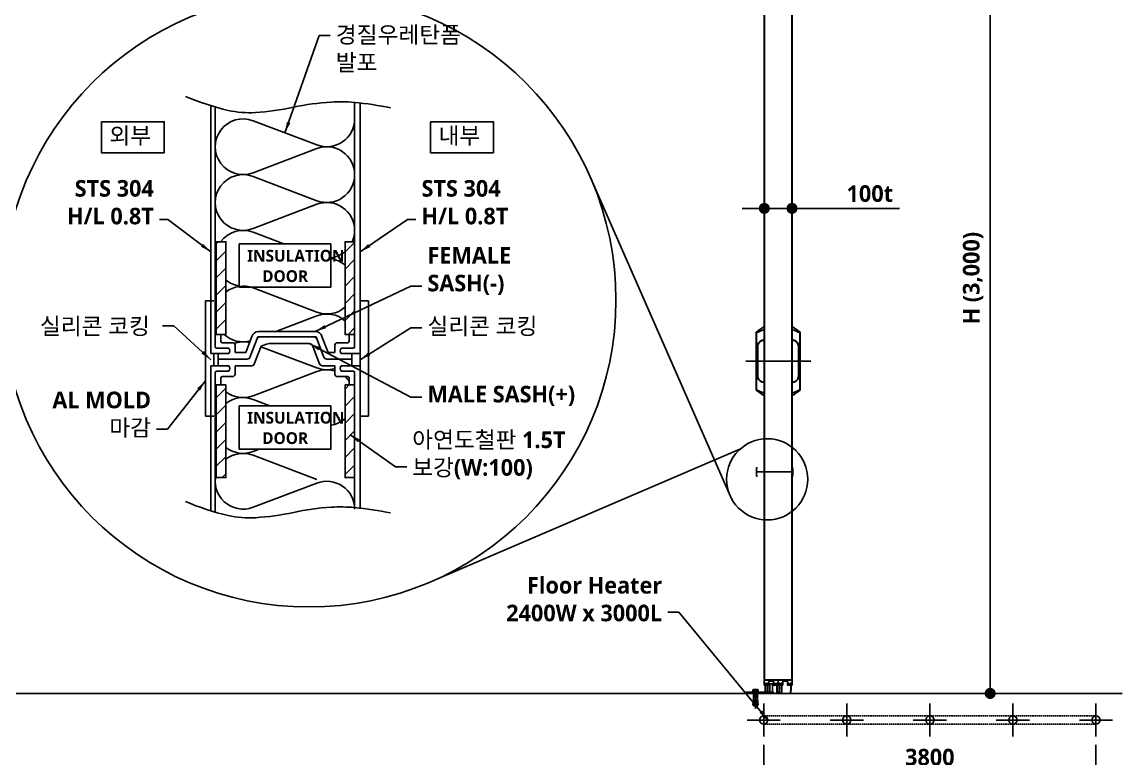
# Model space of a CAD drawing. Header units: millimetres. Extents: x 0 to 33600, y 0 to 8910.
# Drawn here: x 6516 to 10488, y 4010 to 6668 of the extents above; entities that cross this region are included whole.
import ezdxf
from ezdxf.lldxf.tags import DXFTag

# ---------------------------------------------------------------- set-up
doc = ezdxf.new("R2010")
doc.units = ezdxf.units.MM
doc.header["$LTSCALE"] = 20
doc.header["$MEASUREMENT"] = 0
doc.linetypes.add('CENTER', pattern=[2, 1.25, -0.25, 0.25, -0.25])
doc.linetypes.add('HIDDEN', pattern=[0.375, 0.25, -0.125])
doc.layers.get('0').update_dxf_attribs({"linetype": 'CONTINUOUS'})
doc.layers.get('Defpoints').update_dxf_attribs({"color": 181, "linetype": 'CONTINUOUS'})
for name, color, linetype in [('DIM', 141, 'CONTINUOUS'), ('DOOR', 7, 'CONTINUOUS'), ('DOOR-2', 1, 'CONTINUOUS'), ('DOOR-3', 8, 'CONTINUOUS'), ('TEXT', 7, 'CONTINUOUS'), ('방열문', 7, 'CONTINUOUS')]:
    doc.layers.add(name, color=color, linetype=linetype)
doc.styles.add('SH_대대리576', font='')
doc.styles.get("Standard").update_dxf_attribs({"font": 'NanumGothicBold.ttf'})
doc.styles.get('SH_대대리576').set_extended_font_data('NanumGothic', bold=True)
tags = doc.linetypes.add('一点鎖線', pattern=[28.575, 19.05, -3.175, 3.175, -3.175]).pattern_tags.tags
tags[10:11] = [DXFTag(74, 4), DXFTag(75, 0), DXFTag(340, '0'), DXFTag(46, 1.0), DXFTag(50, 0.0), DXFTag(44, 0.0), DXFTag(45, 0.0)]
tags[8:9] = [DXFTag(74, 4), DXFTag(75, 0), DXFTag(340, '0'), DXFTag(46, 1.0), DXFTag(50, 0.0), DXFTag(44, 0.0), DXFTag(45, 0.0)]
tags[6:7] = [DXFTag(74, 4), DXFTag(75, 0), DXFTag(340, '0'), DXFTag(46, 1.0), DXFTag(50, 0.0), DXFTag(44, 0.0), DXFTag(45, 0.0)]
tags[4:5] = [DXFTag(74, 4), DXFTag(75, 0), DXFTag(340, '0'), DXFTag(46, 1.0), DXFTag(50, 0.0), DXFTag(44, 0.0), DXFTag(45, 0.0)]
tags = doc.linetypes.add('破線', pattern=[38.1, 25.4, -12.7]).pattern_tags.tags
tags[6:7] = [DXFTag(74, 4), DXFTag(75, 0), DXFTag(340, '0'), DXFTag(46, 1.0), DXFTag(50, 0.0), DXFTag(44, 0.0), DXFTag(45, 0.0)]
tags[4:5] = [DXFTag(74, 4), DXFTag(75, 0), DXFTag(340, '0'), DXFTag(46, 1.0), DXFTag(50, 0.0), DXFTag(44, 0.0), DXFTag(45, 0.0)]
doc.dimstyles.new('yongsung', dxfattribs={"dimscale": 20, "dimtxt": 3, "dimasz": 2, "dimexe": 1.5, "dimexo": 1.5, "dimgap": 1, "dimtad": 1, "dimdec": 0, "dimdsep": 46, "dimlunit": 6, "dimtxsty": 'Standard', "dimblk": 'DOT', "dimcen": 0, "dimdle": 2, "dimclrd": 256, "dimclre": 256, "dimclrt": 256, "dimadec": 0, "dimazin": 0, "dimtfac": 480, "dimtdec": 0, "dimtix": 1, "dimtmove": 2, "dimatfit": 3, "dimfxl": 1, "dimtolj": 1, "dimtzin": 0, "dimarcsym": 0})

# ---------------------------------------------------------------- blocks, each defined once
blk = doc.blocks.new('_Dot')
at = {"color": 0, "linetype": 'ByBlock', "lineweight": -2}
blk.add_line((-0.5, 0), (-1, 0), dxfattribs=at)
at = {"color": 0, "linetype": 'ByBlock', "const_width": 0.5}
blk.add_lwpolyline([(-0.25, 0, 1), (0.25, 0, 1)], format="xyb", close=True, dxfattribs=at)
blk = doc.blocks.new('*D126')
at = {"layer": 'Defpoints', "color": 0}
for p in [(9377.5, 7243), (10012.2, 7243), (9961.6, 4243)]:
    blk.add_point(p, dxfattribs=at)
at = {"layer": 'DIM', "lineweight": -2}
for p, q in [((9407.5, 7243), (10042.2, 7243)), ((10012.2, 4283), (10012.2, 7203)), ((9991.6, 4243), (10042.2, 4243))]:
    blk.add_line(p, q, dxfattribs=at)
at = {"layer": 'DIM', "linetype": 'ByBlock', "lineweight": -2, "xscale": 40, "yscale": 40, "zscale": 40}
for p, rotation in [((10012.2, 7243), 90), ((10012.2, 4243), 270)]:
    blk.add_blockref('_Dot', p, dxfattribs=dict(at, rotation=rotation))
at = {"layer": 'DIM', "insert": (9950.4, 5743), "char_height": 60, "attachment_point": 5, "rotation": 90}
blk.add_mtext('\\A1;H (3,000)', dxfattribs=at)
blk = doc.blocks.new('A$C36386FCA')
at = {"color": 0}
for centre, start in [((-102.8, 16.9), 351.3862), ((-101.7, 16.9), 351.3395)]:
    blk.add_arc(centre, 106.1, start, 0, dxfattribs=at)
blk.add_arc((2.7, 1.1), 0.538, 193.2102, 337.1877)
at = {"layer": '방열문', "color": 1, "linetype": 'CENTER'}
for p, q in [((7.7, 35.5), (0, 35.5)), ((3.9, 39.4), (3.9, 16.9))]:
    blk.add_line(p, q, dxfattribs=at)
at = {"layer": '방열문', "color": 0}
for p, q in [((3.4, 33.8), (3.4, 16.9)), ((4.4, 33.8), (4.4, 16.9))]:
    blk.add_line(p, q, dxfattribs=at)
blk.add_arc((3.9, 35.5), 1.81, 286.6015, 253.3985, dxfattribs=at)
at = {"layer": '방열문', "color": 1, "linetype": 'CENTER'}
blk.add_arc((-102.3, 16.9), 106.1, 350.8303, 0, dxfattribs=at)
blk = doc.blocks.new('A$C755A1BEC')
for p, q in [((0, 17.8), (0, 0.2)), ((49.8, 18), (0.2, 18)), ((3.2, 2.5), (3.2, 0.2)), ((4.7, 2.5), (4.7, 0.2)), ((11.7, 2.5), (11.7, 0.2)), ((13.2, 2.5), (13.2, 0.2)), ((16.5, 14.5), (33.5, 14.5)), ((16.5, 14.5), (16.5, 0.2)), ((33.5, 14.5), (33.5, 0.2)), ((36.7, 2.5), (36.7, 0.2)), ((38.2, 2.5), (38.2, 0.2)), ((45.2, 2.5), (45.2, 0.2)), ((46.7, 2.5), (46.7, 0.2)), ((50, 17.8), (50, 0.2)), ((0.2, 0), (3, 0)), ((4.9, 0), (11.5, 0)), ((13.4, 0), (16.3, 0)), ((36.5, 0), (33.7, 0)), ((45, 0), (38.4, 0)), ((49.8, 0), (46.9, 0))]:
    blk.add_line(p, q)
for centre, radius, start, end in [((0.2, 17.8), 0.2, 90, 180), ((0.2, 0.2), 0.2, 180, 270), ((4, 4.9), 2.5, 287.4576, 252.5424), ((3, 0.2), 0.2, 270, 0), ((4.9, 0.2), 0.2, 180, 270), ((12.5, 4.9), 2.5, 287.4576, 252.5424), ((11.5, 0.2), 0.2, 270, 0), ((13.4, 0.2), 0.2, 180, 270), ((16.3, 0.2), 0.2, 270, 0), ((33.7, 0.2), 0.2, 180, 270), ((37.5, 4.9), 2.5, 287.4576, 252.5424), ((36.5, 0.2), 0.2, 270, 0), ((38.4, 0.2), 0.2, 180, 270), ((46, 4.9), 2.5, 287.4576, 252.5424), ((45, 0.2), 0.2, 270, 0), ((46.9, 0.2), 0.2, 180, 270), ((49.8, 17.8), 0.2, 0, 90), ((49.8, 0.2), 0.2, 270, 0)]:
    blk.add_arc(centre, radius, start, end)
blk = doc.blocks.new('*D128')
at = {"layer": 'Defpoints', "color": 0}
for p in [(9296.5, 5994.9), (9196.5, 5908.7), (9296.5, 5908.7)]:
    blk.add_point(p, dxfattribs=at)
at = {"layer": 'DIM', "lineweight": -2}
for p, q in [((9196.5, 5938.7), (9196.5, 6024.9)), ((9296.5, 5938.7), (9296.5, 6024.9)), ((9156.5, 5994.9), (9116.5, 5994.9)), ((9196.5, 5994.9), (9296.5, 5994.9)), ((9296.5, 5994.9), (9684.9, 5994.9))]:
    blk.add_line(p, q, dxfattribs=at)
at = {"layer": 'DIM', "linetype": 'ByBlock', "lineweight": -2, "xscale": 40, "yscale": 40, "zscale": 40}
blk.add_blockref('_Dot', (9196.5, 5994.9), dxfattribs=at)
at = {"layer": 'DIM', "linetype": 'ByBlock', "lineweight": -2, "xscale": 40, "yscale": 40, "zscale": 40, "rotation": 180}
blk.add_blockref('_Dot', (9296.5, 5994.9), dxfattribs=at)
at = {"layer": 'DIM', "insert": (9577.5, 6048.1), "char_height": 60, "attachment_point": 5}
blk.add_mtext('\\A1;100t', dxfattribs=at)
blk = doc.blocks.new('INSU_H')
at = {"color": 4}
for p, q in [((0.013, 0.729), (0.187, 0.271)), ((0.387, 0.729), (0.213, 0.271))]:
    blk.add_line(p, q, dxfattribs=at)
for centre, start, end in [((0.2, 0.8), 339.20343, 200.79657), ((0, 0.2), 270, 20.79657), ((0.4, 0.2), 159.20343, 270)]:
    blk.add_arc(centre, 0.2, start, end, dxfattribs=at)
blk = doc.blocks.new('*D141')
at = {"layer": 'Defpoints', "color": 0}
for p in [(9194.3, 4086.8), (10394.3, 4086.8), (9194.3, 3959.4)]:
    blk.add_point(p, dxfattribs=at)
at = {"layer": 'DIM', "lineweight": -2}
for p, q in [((9194.3, 4056.8), (9194.3, 3929.4)), ((10394.3, 4056.8), (10394.3, 3929.4)), ((10354.3, 3959.4), (9234.3, 3959.4))]:
    blk.add_line(p, q, dxfattribs=at)
at = {"layer": 'DIM', "linetype": 'ByBlock', "lineweight": -2, "xscale": 40, "yscale": 40, "zscale": 40, "rotation": 180}
blk.add_blockref('_Dot', (9194.3, 3959.4), dxfattribs=at)
at = {"layer": 'DIM', "linetype": 'ByBlock', "lineweight": -2, "xscale": 40, "yscale": 40, "zscale": 40}
blk.add_blockref('_Dot', (10394.3, 3959.4), dxfattribs=at)
at = {"layer": 'DIM', "insert": (9794.3, 4012.5), "char_height": 60, "attachment_point": 5}
blk.add_mtext('\\A1;3800', dxfattribs=at)

msp = doc.modelspace()

# ---------------------------------------------------------------- hatches: boundary and pattern name
h = msp.add_hatch()
h.set_pattern_fill('ANSI31', color=256, scale=350, style=0)
h.set_pattern_definition([(45, (2533.04, 4029.386), (-30.93592, 30.93592), [])])
h.paths.add_polyline_path([(7217.4, 5539.9), (7252.2, 5539.9), (7252.2, 5874.4), (7217.4, 5874.4)])
h.paths.add_polyline_path([(7217.4, 5022.7), (7252.2, 5022.7), (7252.2, 5357.2), (7217.4, 5357.2)])
h.paths.add_polyline_path([(7717, 5357.2), (7682.2, 5357.2), (7682.2, 5022.7), (7717, 5022.7)])
h.paths.add_polyline_path([(7682.2, 5539.9), (7717, 5539.9), (7717, 5874.4), (7682.2, 5874.4)])

# ---------------------------------------------------------------- linework, layer by layer
at = {"color": 7}
for p, q in [((7197.7, 6365.9), (7197.7, 5470.4)), ((7213.6, 6361.2), (7213.6, 5495.3)), ((9079.8, 4943.4), (8562.5, 6120.1)), ((7178, 5661.3), (7208.3, 5661.3)), ((7766.9, 5661.3), (7736.7, 5661.3)), ((7197.7, 5426.7), (7197.7, 4902.5)), ((7213.6, 5401.8), (7213.6, 4897.8)), ((7178, 5244.5), (7208.3, 5244.5)), ((7766.9, 5244.5), (7736.7, 5244.5)), ((9108.5, 5124.8), (8014.1, 4656))]:
    msp.add_line(p, q, dxfattribs=at)
for p, q in [((7717, 6375), (7717, 5495.3)), ((7736.7, 6375.6), (7736.7, 5470.4)), ((7233.3, 5539.9), (7213.6, 5539.9)), ((7213.6, 5539.9), (7213.6, 5495.3)), ((7233.3, 5539.9), (7233.3, 5515)), ((7323.5, 5474.8), (7345.9, 5531.8)), ((7340, 5459.6), (7367.3, 5531)), ((7577.7, 5531), (7367.3, 5531)), ((7574.9, 5550.6), (7370.1, 5550.6)), ((7604.9, 5459.6), (7577.7, 5531)), ((7621.4, 5474.8), (7599, 5531.8)), ((7697.3, 5539.9), (7717, 5539.9)), ((7697.3, 5539.9), (7697.3, 5515)), ((7717, 5539.9), (7717, 5495.3)), ((7262.1, 5490.1), (7218.9, 5490.1)), ((7280, 5509.7), (7238.5, 5509.7)), ((7285.3, 5497.9), (7285.3, 5474.8)), ((7355.8, 5435.6), (7379.2, 5497)), ((7553, 5506.9), (7418.5, 5506.9)), ((7589.2, 5435.6), (7565.7, 5497)), ((7645.3, 5497.9), (7645.3, 5474.8)), ((7650.6, 5509.7), (7692.1, 5509.7)), ((7668.5, 5490.1), (7711.8, 5490.1)), ((7262.1, 5470.4), (7197.7, 5470.4)), ((7208.3, 5426.7), (7208.3, 5470.4)), ((7224.1, 5470.4), (7224.1, 5450.7)), ((7224.1, 5450.7), (7224.1, 5426.7)), ((7328.6, 5450.7), (7224.1, 5450.7)), ((7328.6, 5450.7), (7224.1, 5450.7)), ((7323.5, 5474.8), (7285.3, 5474.8)), ((7616.3, 5450.7), (7706.5, 5450.7)), ((7706.5, 5450.7), (7616.3, 5450.7)), ((7616.3, 5450.7), (7626.7, 5450.7)), ((7621.4, 5474.8), (7645.3, 5474.8)), ((7621.4, 5474.8), (7626.7, 5474.8)), ((7668.5, 5470.4), (7736.7, 5470.4)), ((7706.5, 5470.4), (7706.5, 5450.7)), ((7706.5, 5450.7), (7706.5, 5426.7)), ((7736.7, 5426.7), (7736.7, 5470.4)), ((7262.1, 5426.7), (7197.7, 5426.7)), ((7262.1, 5407), (7218.9, 5407)), ((7262.1, 5426.7), (7224.1, 5426.7)), ((7344.3, 5426.7), (7285.3, 5426.7)), ((7285.3, 5399.1), (7285.3, 5426.7)), ((7645.3, 5426.7), (7600.6, 5426.7)), ((7645.3, 5399.1), (7645.3, 5426.7)), ((7668.5, 5426.7), (7706.5, 5426.7)), ((7668.5, 5426.7), (7736.7, 5426.7)), ((7668.5, 5407), (7711.8, 5407)), ((7736.7, 5426.7), (7736.7, 4912.1)), ((7213.6, 5357.2), (7213.6, 5401.8)), ((7233.3, 5357.2), (7233.3, 5382.1)), ((7280, 5387.3), (7238.5, 5387.3)), ((7650.6, 5387.3), (7692.1, 5387.3)), ((7697.3, 5357.2), (7697.3, 5382.1)), ((7717, 5401.8), (7717, 4914.2)), ((7717, 5357.2), (7717, 5401.8)), ((7233.3, 5357.2), (7213.6, 5357.2)), ((7697.3, 5357.2), (7717, 5357.2))]:
    msp.add_line(p, q)
at = {"color": 4}
for p, q in [((7350, 5908.9), (7461, 5866.8)), ((7350, 5707.6), (7580.6, 5620)), ((7432.4, 5550.6), (7580.6, 5606.9)), ((7378.6, 5495.4), (7580.6, 5418.7)), ((7350, 5318), (7580.6, 5405.6)), ((7350, 5304.9), (7411.2, 5281.6)), ((7350, 5116.6), (7372.3, 5125.1)), ((7350, 5103.5), (7580.6, 5016)), ((7350, 4915.3), (7580.6, 5002.8))]:
    msp.add_line(p, q, dxfattribs=at)
at = {"linetype": 'Continuous'}
for p, q in [((7178, 5661.3), (7178, 5244.5)), ((7766.9, 5661.3), (7766.9, 5244.5))]:
    msp.add_line(p, q, dxfattribs=at)
for points in [[(7105.6, 6399.7, 0.044222), (7260.5, 6349.1, 0.073556), (7358.5, 6341.2, 0.035853), (7496, 6360.3, -0.036269), (7632, 6379, -0.040118), (7716.4, 6377.7, -0.025592), (7847, 6358.4)], [(7105.6, 4936.2, 0.044222), (7260.5, 4885.6, 0.073556), (7358.5, 4877.7, 0.035853), (7496, 4896.8, -0.036269), (7632, 4915.6, -0.040118), (7716.4, 4914.2, -0.025592), (7847, 4894.9)]]:
    msp.add_lwpolyline(points, format="xyb")
for points in [[(6802.4, 6308.2), (7029.3, 6308.2), (7029.3, 6195.8), (6802.4, 6195.8)], [(7991.2, 6308.2), (8218.1, 6308.2), (8218.1, 6195.8), (7991.2, 6195.8)], [(7217.4, 5539.9), (7252.2, 5539.9), (7252.2, 5874.4), (7217.4, 5874.4)], [(7300.5, 5866.8), (7631, 5866.8), (7631, 5710.2), (7300.5, 5710.2)], [(7717, 5539.9), (7682.2, 5539.9), (7682.2, 5874.4), (7717, 5874.4)], [(7217.4, 5022.7), (7252.2, 5022.7), (7252.2, 5357.2), (7217.4, 5357.2)], [(7717, 5022.7), (7682.2, 5022.7), (7682.2, 5357.2), (7717, 5357.2)], [(7300.5, 5281.6), (7631, 5281.6), (7631, 5125.1), (7300.5, 5125.1)]]:
    msp.add_lwpolyline(points, close=True)
at = {"color": 7}
for centre, radius in [((7552.3, 5663.8), 1108.5), ((9207, 5016.3), 146.6)]:
    msp.add_circle(centre, radius, dxfattribs=at)
at = {"color": 4}
for centre, start, end in [((7314.3, 5814.8), 69.2034, 143.7346), ((7616.3, 5915.5), 335.891, 0), ((7314.3, 5814.8), 164.2623, 195.7377), ((7616.3, 5915.5), 278.4037, 310.8532), ((7616.3, 5714.1), 49.1468, 81.5963), ((7314.3, 5814.8), 231.9291, 262.115), ((7314.3, 5613.5), 69.2034, 128.0709), ((7314.3, 5613.5), 164.2623, 195.7377), ((7616.3, 5714.1), 249.2034, 310.8532), ((7616.3, 5512.8), 49.1468, 110.7966), ((7314.3, 5613.5), 226.9709, 284.6368), ((7314.3, 5412.1), 76.7323, 108.5948), ((7616.3, 5512.8), 249.2034, 286.7486), ((7616.3, 5311.4), 73.2514, 110.7966), ((7616.3, 5311.4), 36.4212, 48.9327), ((7314.3, 5412.1), 231.9291, 290.7966), ((7314.3, 5210.8), 69.2034, 128.0709), ((7314.3, 5210.8), 164.2623, 195.7377), ((7616.3, 5311.4), 278.4037, 310.8532), ((7314.3, 5210.8), 231.9291, 290.7966), ((7314.3, 5009.4), 69.2034, 128.0709), ((7314.3, 5009.4), 164.2623, 290.7966), ((7616.3, 4908.7), 0, 110.7966)]:
    msp.add_arc(centre, 100.7, start, end, dxfattribs=at)
for centre, radius, start, end in [((7370.1, 5525.7), 24.9, 90, 165.8479), ((7376.2, 5517.9), 13.1, 90, 165.8479), ((7568.7, 5517.9), 13.1, 14.1521, 90), ((7574.9, 5525.7), 24.9, 14.1521, 90), ((7218.9, 5495.3), 5.24, 180, 270), ((7238.5, 5515), 5.24, 180, 270), ((7251.8, 5480.2), 14.3, 316.3972, 43.6028), ((7271, 5498.6), 14.3, 357.1975, 50.7274), ((7416.7, 5431.3), 75.6, 88.5871, 119.6894), ((7553, 5493.8), 13.1, 14.1521, 90), ((7659.6, 5498.6), 14.3, 129.2726, 182.8025), ((7678.8, 5480.2), 14.3, 136.3972, 223.6028), ((7692.1, 5515), 5.24, 270, 0), ((7711.8, 5495.3), 5.24, 270, 0), ((7328.6, 5462.5), 11.8, 270, 345.8479), ((7616.3, 5462.5), 11.8, 194.1521, 270), ((7218.9, 5401.8), 5.24, 90, 180), ((7251.8, 5416.8), 14.3, 316.3972, 43.6028), ((7344.3, 5438.5), 11.8, 270, 345.8479), ((7600.6, 5438.5), 11.8, 194.1521, 270), ((7678.8, 5416.8), 14.3, 136.3972, 223.6028), ((7711.8, 5401.8), 5.24, 0, 90), ((7238.5, 5382.1), 5.24, 90, 180), ((7271, 5398.4), 14.3, 309.2726, 2.8025), ((7659.6, 5398.4), 14.3, 177.1975, 230.7274), ((7692.1, 5382.1), 5.24, 0, 90)]:
    msp.add_arc(centre, radius, start, end)
at = {"layer": 'DIM', "linetype": 'ByBlock', "lineweight": -2}
for p, q in [((10012.2, 4243), (10012.2, 7243)), ((9991.6, 4243), (10042.2, 4243))]:
    msp.add_line(p, q, dxfattribs=at)
at = {"layer": 'DOOR', "color": 1}
for p, q in [((9168.5, 5058), (9168.5, 5028)), ((9299.5, 5058), (9299.5, 5028))]:
    msp.add_line(p, q, dxfattribs=at)
at = {"layer": 'DOOR-2', "linetype": '一点鎖線', "ltscale": 3}
msp.add_line((9130.1, 5443), (9365.1, 5443), dxfattribs=at)
at = {"layer": 'DOOR-2'}
for p, q in [((9168.5, 5058), (9171.5, 5058)), ((9299.5, 5058), (9296.5, 5058)), ((9168.5, 5028), (9171.5, 5028)), ((9171.5, 5043), (9296.5, 5043)), ((9299.5, 5028), (9296.5, 5028)), ((9157, 4257), (9154.5, 4256)), ((9154.5, 4256), (9154.5, 4250)), ((9172, 4257), (9157, 4257)), ((9159.5, 4250), (9159.5, 4256)), ((9169.5, 4250), (9169.5, 4256)), ((9172, 4257), (9174.5, 4256)), ((9174.5, 4250), (9174.5, 4256)), ((9154.5, 4250), (9174.5, 4250)), ((9194.3, 4206.8), (9194.3, 4086.8)), ((9494.3, 4206.8), (9494.3, 4086.8)), ((9794.3, 4206.8), (9794.3, 4086.8)), ((10094.3, 4206.8), (10094.3, 4086.8)), ((10394.3, 4206.8), (10394.3, 4086.8)), ((9134.3, 4146.8), (9254.3, 4146.8)), ((9434.3, 4146.8), (9554.3, 4146.8)), ((9734.3, 4146.8), (9854.3, 4146.8)), ((10034.3, 4146.8), (10154.3, 4146.8)), ((10334.3, 4146.8), (10454.3, 4146.8))]:
    msp.add_line(p, q, dxfattribs=at)
at = {"layer": 'DOOR-2', "linetype": '一点鎖線', "ltscale": 2}
msp.add_line((9164.5, 4187), (9164.5, 4259.3), dxfattribs=at)
at = {"layer": 'DOOR-2', "ltscale": 0.5}
for p, q in [((9216.5, 4278), (9216.5, 4247)), ((9226.5, 4278), (9216.5, 4278)), ((9226.5, 4247), (9226.5, 4278)), ((9129.5, 4247), (9229.5, 4247)), ((9129.5, 4243), (9129.5, 4247)), ((9229.5, 4243), (9129.5, 4243)), ((9229.5, 4247), (9229.5, 4243))]:
    msp.add_line(p, q, dxfattribs=at)
at = {"layer": 'DOOR-2', "linetype": '一点鎖線'}
msp.add_line((758.7, 4243), (10488.3, 4243), dxfattribs=at)
at = {"layer": 'DOOR-2', "linetype": '破線'}
for p, q in [((9154.5, 4202.2), (9157.5, 4222.2)), ((9157.5, 4242.2), (9171.5, 4242.2)), ((9157.5, 4222.2), (9157.5, 4242.2)), ((9159.5, 4222.2), (9157.5, 4202.2)), ((9159.5, 4202.2), (9159.5, 4222.2)), ((9171.5, 4202.2), (9169.5, 4222.2)), ((9169.5, 4222.2), (9169.5, 4202.2)), ((9171.5, 4242.2), (9171.5, 4222.2)), ((9171.5, 4222.2), (9174.5, 4202.2)), ((9157.5, 4202.2), (9154.5, 4202.2)), ((9157.5, 4202.2), (9155.9, 4198)), ((9155.9, 4198), (9173, 4198)), ((9169.5, 4202.2), (9159.5, 4202.2)), ((9173, 4198), (9171.5, 4202.2)), ((9174.5, 4202.2), (9171.5, 4202.2))]:
    msp.add_line(p, q, dxfattribs=at)
at = {"layer": 'DOOR-2', "ltscale": 0.5}
msp.add_lwpolyline([(9184.5, 4247), (9184.5, 4243), (9144.5, 4243), (9144.5, 4247)], close=True, dxfattribs=at)
at = {"layer": 'DOOR-2'}
msp.add_lwpolyline([(9154.5, 4250), (9174.5, 4250), (9174.5, 4247), (9154.5, 4247)], close=True, dxfattribs=at)
at = {"layer": 'DOOR-2', "linetype": '破線'}
msp.add_lwpolyline([(9159.5, 4243), (9169.5, 4243), (9169.5, 4230), (9159.5, 4230)], close=True, dxfattribs=at)
at = {"layer": 'DOOR-2'}
for centre, radius, start, end in [((9157.1, 4253.6), 3.39, 44.8263, 91.5708), ((9164.5, 4244), 13, 67.3801, 112.6199), ((9171.9, 4253.6), 3.39, 88.4292, 135.1737)]:
    msp.add_arc(centre, radius, start, end, dxfattribs=at)
at = {"layer": 'DOOR-3'}
for p, q in [((9167.9, 5544.9), (9196.5, 5558)), ((9167.9, 5339.8), (9167.9, 5544.9)), ((9325, 5544.9), (9296.5, 5558)), ((9325, 5339.8), (9325, 5544.9)), ((9172.5, 5501.3), (9172.5, 5389.6)), ((9320.5, 5501.3), (9320.5, 5389.6)), ((9172.5, 5384.6), (9172.5, 5389.6)), ((9195.9, 5318.4), (9195.9, 5366.5)), ((9297.1, 5318.4), (9297.1, 5366.5)), ((9320.5, 5384.6), (9320.5, 5389.6)), ((9196.5, 5327.9), (9167.9, 5339.8)), ((9296.5, 5327.9), (9325, 5339.8))]:
    msp.add_line(p, q, dxfattribs=at)
msp.add_lwpolyline([(9198.5, 7302), (9294.5, 7302, -0.414214), (9295.5, 7301), (9295.5, 4293, -0.414214), (9294.5, 4292), (9198.5, 4292, -0.414214), (9197.5, 4293), (9197.5, 7301, -0.414214)], format="xyb", close=True, dxfattribs=at)
for centre, start, end in [((9194.6, 5497), 85.1812, 168.9157), ((9298.4, 5497), 11.0843, 94.8188), ((9194.6, 5388.9), 191.0843, 274.8188), ((9298.4, 5388.9), 265.1812, 348.9157)]:
    msp.add_arc(centre, 22.5, start, end, dxfattribs=at)
at = {"layer": '방열문'}
for p, q in [((9196.5, 5568), (9166.5, 5548)), ((9195.9, 5567.5), (9195.9, 5519.5)), ((9196.5, 5568), (9196.5, 5518.2)), ((9296.5, 5568), (9296.5, 5518.2)), ((9296.5, 5568), (9326.5, 5548)), ((9297.1, 5567.5), (9297.1, 5519.5)), ((9166.5, 5548), (9166.5, 5338)), ((9326.5, 5548), (9326.5, 5338)), ((9173.6, 5384.7), (9173.6, 5501.1)), ((9319.4, 5384.7), (9319.4, 5501.1)), ((9196.5, 5318), (9196.5, 5367.7)), ((9296.5, 5318), (9296.5, 5367.7)), ((9166.5, 5338), (9196.5, 5318)), ((9326.5, 5338), (9296.5, 5318))]:
    msp.add_line(p, q, dxfattribs=at)
at = {"layer": '방열문', "linetype": 'HIDDEN'}
for p, q in [((10394.3, 4161.8), (9194.3, 4161.8)), ((10394.3, 4131.8), (9194.3, 4131.8))]:
    msp.add_line(p, q, dxfattribs=at)
at = {"layer": '방열문'}
msp.add_lwpolyline([(9198.5, 7303), (9294.5, 7303, -0.414214), (9296.5, 7301), (9296.5, 4293, -0.414214), (9294.5, 4291), (9198.5, 4291, -0.414214), (9196.5, 4293), (9196.5, 7301, -0.414214)], format="xyb", close=True, dxfattribs=at)
for centre in [(9194.3, 4146.8), (9494.3, 4146.8), (9794.3, 4146.8), (10094.3, 4146.8), (10394.3, 4146.8)]:
    msp.add_circle(centre, 15, dxfattribs=at)
for centre, start, end in [((9194.6, 5496.8), 85.0604, 168.2149), ((9298.3, 5496.8), 11.7851, 94.9396), ((9194.6, 5389.1), 191.7851, 274.9396), ((9298.3, 5389.1), 265.0604, 348.2149)]:
    msp.add_arc(centre, 21.5, start, end, dxfattribs=at)

# ---------------------------------------------------------------- block references
at = {"xscale": 503.3856099999509, "yscale": 503.3856099999509, "zscale": 503.3856099999509, "rotation": 90}
for p in [(7717, 6116.9), (7717, 5915.5)]:
    msp.add_blockref('INSU_H', p, dxfattribs=at)
at = {"color": 1}
for p in [(9196.5, 4273), (9246.5, 4273)]:
    msp.add_blockref('A$C755A1BEC', p, dxfattribs=at)
for p in [(9196.6, 4242.4), (9205.1, 4242.4), (9238.6, 4242.4), (9246.6, 4242.4), (9255.1, 4242.4), (9288.6, 4242.4)]:
    msp.add_blockref('A$C36386FCA', p)
at = {"layer": 'DIM', "linetype": 'ByBlock', "lineweight": -2, "xscale": 40, "yscale": 40, "zscale": 40, "rotation": 270}
msp.add_blockref('_Dot', (10012.2, 4243), dxfattribs=at)

# ---------------------------------------------------------------- texts
at = {"style": 'SH_대대리576'}
for s, p in [('INSULATION', (7328.7, 5802.6)), ('DOOR', (7383, 5728.9)), ('INSULATION', (7328.7, 5217.5)), ('DOOR', (7383, 5143.8))]:
    msp.add_text(s, height=42.57, dxfattribs=at).set_placement(p)
at = {"layer": 'TEXT', "style": 'SH_대대리576'}
for s, p in [('외부', (6831.2, 6227.8)), ('내부', (8020, 6227.8))]:
    msp.add_text(s, height=60, dxfattribs=at).set_placement(p)
at = {"layer": 'TEXT', "char_height": 60, "style": 'SH_대대리576'}
for s, insert, attachment_point in [('경질우레탄폼\\P발포', (7649.1, 6486.7), 7), ('STS 304\\PH/L 0.8T', (6991.8, 5936.2), 9), ('STS 304\\PH/L 0.8T', (7958.5, 5936.2), 7), ('FEMALE\\PSASH(-)', (7979.9, 5682), 7), ('실리콘 코킹', (6977.2, 5533.3), 9), ('실리콘 코킹', (7979.9, 5533.3), 7), ('AL MOLD\\P마감', (6981.7, 5166.5), 9), ('MALE SASH(+)', (7979.9, 5280.8), 7), ('아연도철판 1.5T\\P보강(W:100)', (7924.9, 5016), 7), ('Floor Heater\\P2400W x 3000L', (8827.5, 4502.6), 9)]:
    msp.add_mtext(s, dxfattribs=dict(at, insert=insert, attachment_point=attachment_point))

# ---------------------------------------------------------------- dimensions: what is measured, and where the dimension line sits
at = {"layer": 'DIM'}
dim = msp.add_linear_dim(base=(10012.2, 7243), p1=(9961.6, 4243), p2=(9377.5, 7243), angle=90, text='H (<>)', dimstyle='yongsung', override={"dimtmove": 1}, dxfattribs=at)
dim.commit()
dim.dimension.update_dxf_attribs({"geometry": '*D126', "text_midpoint": (9950.4, 5743)})
dim = msp.add_linear_dim(base=(9296.5, 5994.9), p1=(9196.5, 5908.7), p2=(9296.5, 5908.7), text='<>t', dimstyle='yongsung', override={"dimtmove": 1}, dxfattribs=at)
dim.commit()
dim.dimension.update_dxf_attribs({"geometry": '*D128', "text_midpoint": (9577.5, 5994.9), "dimtype": 160})
dim = msp.add_linear_dim(base=(9194.3, 3959.4), p1=(10394.3, 4086.8), p2=(9194.3, 4086.8), text='3800', dimstyle='yongsung', dxfattribs=at)
dim.commit()
dim.dimension.update_dxf_attribs({"geometry": '*D141', "text_midpoint": (9794.3, 4012.5)})

# ---------------------------------------------------------------- leaders
at = {"layer": 'TEXT', "annotation_type": 0, "has_hookline": 1}
for points, hookline_direction, text_width in [([(7465.3, 6267.9), (7589.1, 6619.4), (7629.1, 6619.4)], 0, 472.2), ([(7197.7, 5837.7), (7042.2, 5955.4), (7011.8, 5955.4)], 1, 326), ([(7736.7, 5837.7), (7908.1, 5955.4), (7938.5, 5955.4)], 0, 326), ([(7574.9, 5550.6), (7919.9, 5714), (7959.9, 5714)], 0, 313.3), ([(7197.7, 5448.5), (7063.5, 5570.6), (7023.5, 5570.6)], 1, 410.7), ([(7736.7, 5448.5), (7919.9, 5563.1), (7959.9, 5563.1)], 0, 410.7), ([(7553, 5506.9), (7919.9, 5313.3), (7959.9, 5313.3)], 0, 579.5), ([(7178, 5372.2), (7041.7, 5197), (7001.7, 5197)], 1, 373.6), ([(7699.1, 5178.4), (7864.9, 5061.6), (7904.9, 5061.6)], 0, 594.1), ([(9209.3, 4146.8), (8887.5, 4536.2), (8847.5, 4536.2)], 1, 627.5)]:
    msp.add_leader(points, dimstyle='yongsung', override={"dimtad": 0}, dxfattribs=dict(at, hookline_direction=hookline_direction, text_width=text_width))

doc.saveas('drawing.dxf')
